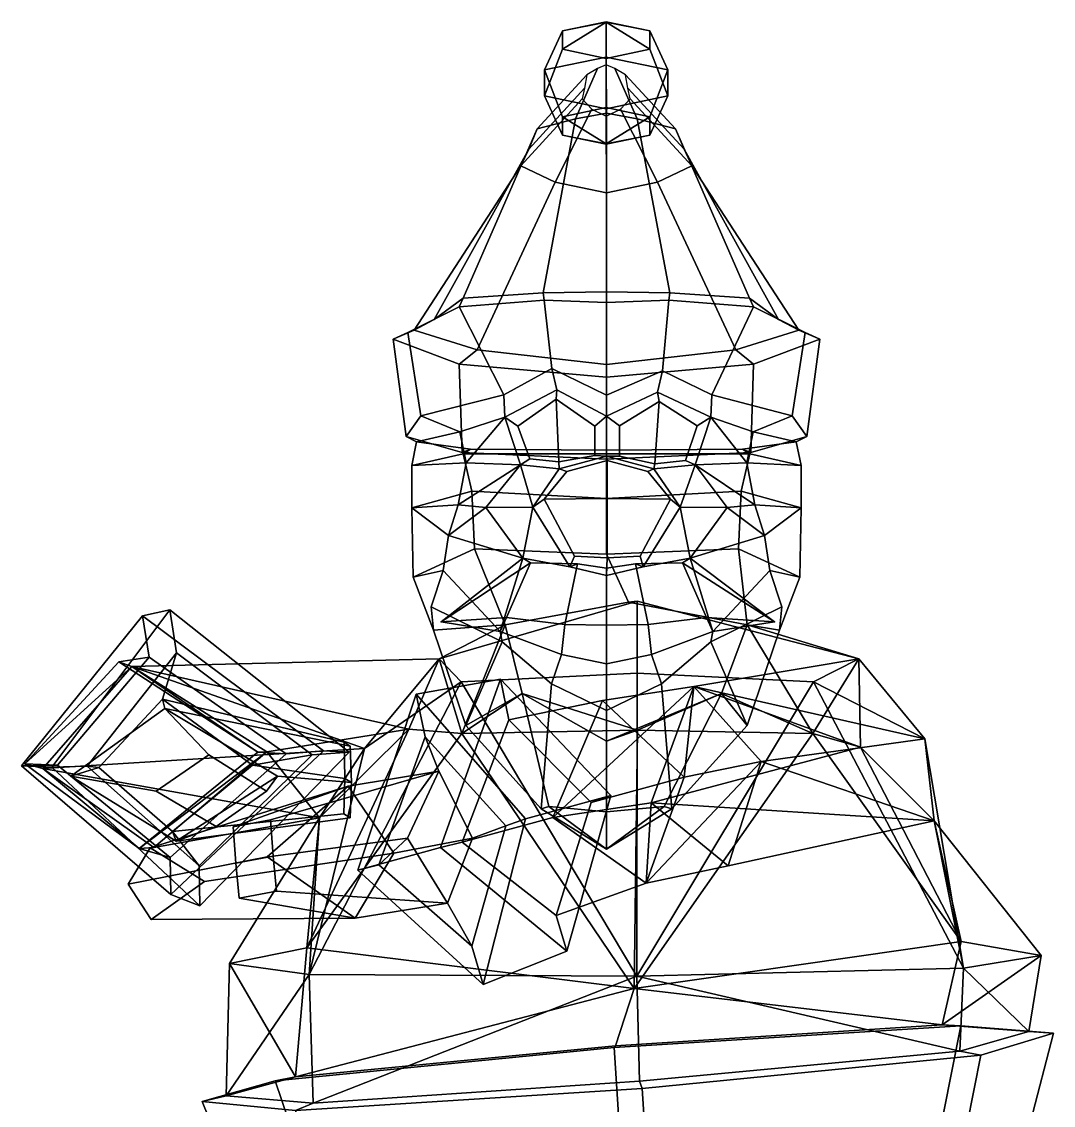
# Model space of a CAD drawing. Extents: x -194 to 128, y -158 to 350.
# Drawn here: x -193.9 to 127.9, y 12.2 to 349.9 of the extents above; entities that cross this region are included whole.
import ezdxf

# ---------------------------------------------------------------- set-up
doc = ezdxf.new("R2010")
doc.units = 0

msp = doc.modelspace()

# ---------------------------------------------------------------- linework, layer by layer
for p in [(-63.071838, 162.887787, 65.036713), (40.934731, 162.887787, 65.036713)]:
    msp.add_point(p)
for points in [[(-25.151005, 347.038269, -41.381477), (-11.542112, 349.895752, -48.277168), (-11.54211, 338.877472, -59.536438), (-30.78801, 334.836426, -49.784527)], [(-11.542119, 338.465973, -20.694561), (-11.542115, 349.725281, -32.188309), (-25.151007, 341.323395, -27.5902)], [(-25.151007, 341.323395, -27.5902), (-11.542115, 349.725281, -32.188309), (-25.151005, 347.038269, -41.381477)], [(-11.542115, 349.725281, -32.188309), (-11.542112, 349.895752, -48.277168), (-25.151005, 347.038269, -41.381477)], [(-11.542119, 338.465973, -20.694561), (2.066806, 341.323395, -27.590197), (-11.542115, 349.725281, -32.188309)], [(-11.542115, 349.725281, -32.188309), (2.066809, 347.038269, -41.381474), (-11.542112, 349.895752, -48.277168)], [(2.066806, 341.323395, -27.590197), (2.066809, 347.038269, -41.381474), (-11.542115, 349.725281, -32.188309)], [(2.066809, 347.038269, -41.381474), (7.703782, 334.836426, -49.784523), (-11.54211, 338.877472, -59.536438), (-11.542112, 349.895752, -48.277168)], [(-30.788015, 326.754333, -30.280642), (-25.151007, 341.323395, -27.5902), (-25.151005, 347.038269, -41.381477), (-30.78801, 334.836426, -49.784527)], [(7.703778, 326.754333, -30.280638), (7.703782, 334.836426, -49.784523), (2.066809, 347.038269, -41.381474), (2.066806, 341.323395, -27.590197)], [(-11.542119, 322.713318, -20.528755), (-11.542119, 338.465973, -20.694561), (-25.151007, 341.323395, -27.5902), (-30.788015, 326.754333, -30.280642)], [(-11.542119, 322.713318, -20.528755), (7.703778, 326.754333, -30.280638), (2.066806, 341.323395, -27.590197), (-11.542119, 338.465973, -20.694561)], [(-25.151003, 320.267365, -52.474911), (-30.78801, 334.836426, -49.784527), (-11.54211, 338.877472, -59.536438), (-11.54211, 323.124817, -59.370605)], [(2.066809, 320.267334, -52.474907), (-11.54211, 323.124817, -59.370605), (-11.54211, 338.877472, -59.536438), (7.703782, 334.836426, -49.784523)], [(-14.247526, 335.310822, -28.215424), (-17.588026, 333.315247, -29.054981), (-33.05714, 316.507904, 23.668709), (-21.12678, 319.612213, 28.795231)], [(-30.788015, 326.754333, -30.280642), (-30.78801, 334.836426, -49.784527), (-25.151003, 320.267365, -52.474911), (-25.151007, 314.55246, -38.683636)], [(-11.552104, 336.475464, -27.725456), (-14.247526, 335.310822, -28.215424), (-21.12678, 319.612213, 28.795231), (-11.500273, 321.423859, 31.787064)], [(-11.552104, 336.475464, -27.725456), (-11.500273, 321.423859, 31.787064), (-1.873766, 319.612213, 28.795233), (-8.856682, 335.310822, -28.215422)], [(-8.856682, 335.310822, -28.215422), (-1.873766, 319.612213, 28.795233), (10.056593, 316.507904, 23.668711), (-5.516181, 333.315247, -29.054979)], [(7.703778, 326.754333, -30.280638), (2.066806, 314.55246, -38.683632), (2.066809, 320.267334, -52.474907), (7.703782, 334.836426, -49.784523)], [(-17.588026, 333.315247, -29.054981), (-18.338043, 329.204987, -30.784168), (-35.735767, 310.114014, 13.10978), (-33.05714, 316.507904, 23.668709)], [(-5.516181, 333.315247, -29.054979), (10.056593, 316.507904, 23.668711), (12.735217, 310.114014, 13.109783), (-4.766167, 329.204987, -30.784166)], [(-18.338043, 329.204987, -30.784168), (-19.024702, 325.889496, -32.179005), (-38.188126, 304.956451, 4.5925), (-35.735767, 310.114014, 13.10978)], [(-4.766167, 329.204987, -30.784166), (12.735217, 310.114014, 13.109783), (15.18758, 304.956451, 4.592503), (-4.079505, 325.889465, -32.179001)], [(-19.024702, 325.889496, -32.179005), (-16.023758, 322.648499, -33.542465), (-27.470463, 299.914795, -3.733334), (-38.188126, 304.956451, 4.5925)], [(-11.542119, 322.713318, -20.528755), (-30.788015, 326.754333, -30.280642), (-25.151007, 314.55246, -38.683636), (-11.542116, 311.695038, -31.787996)], [(-11.542119, 322.713318, -20.528755), (-11.542116, 311.695038, -31.787996), (2.066806, 314.55246, -38.683632), (7.703778, 326.754333, -30.280638)], [(-4.079505, 325.889465, -32.179001), (15.18758, 304.956451, 4.592503), (4.469911, 299.914795, -3.733332), (-7.080453, 322.648499, -33.542465)], [(-11.472276, 265.704681, 74.439255), (-11.500273, 321.423859, 31.787064), (-21.12678, 319.612213, 28.795231), (-31.260538, 265.373444, 67.011574)], [(-16.023758, 322.648499, -33.542465), (-11.552106, 320.465057, -34.461048), (-11.500277, 296.518311, -9.342382), (-27.470463, 299.914795, -3.733334)], [(-11.542122, 311.865448, -47.876804), (-25.151003, 320.267365, -52.474911), (-11.54211, 323.124817, -59.370605)], [(-7.080453, 322.648499, -33.542465), (4.469911, 299.914795, -3.733332), (-11.500277, 296.518311, -9.342382), (-11.552106, 320.465057, -34.461048)], [(-11.542122, 311.865448, -47.876804), (-11.54211, 323.124817, -59.370605), (2.066809, 320.267334, -52.474907)], [(-11.472276, 265.704681, 74.439255), (8.315985, 265.373444, 67.011574), (-1.873766, 319.612213, 28.795233), (-11.500273, 321.423859, 31.787064)], [(-56.120846, 263.730011, 54.146328), (-31.260538, 265.373444, 67.011574), (-21.12678, 319.612213, 28.795231), (-33.05714, 316.507904, 23.668709)], [(-25.151007, 314.55246, -38.683636), (-25.151003, 320.267365, -52.474911), (-11.542122, 311.865448, -47.876804)], [(2.066806, 314.55246, -38.683632), (-11.542122, 311.865448, -47.876804), (2.066809, 320.267334, -52.474907)], [(33.176296, 263.730011, 54.146328), (10.056593, 316.507904, 23.668711), (-1.873766, 319.612213, 28.795233), (8.315985, 265.373444, 67.011574)], [(-65.161377, 257.032501, 26.699141), (-56.120846, 263.730011, 54.146328), (-33.05714, 316.507904, 23.668709), (-35.735767, 310.114014, 13.10978)], [(-11.542116, 311.695038, -31.787996), (-25.151007, 314.55246, -38.683636), (-11.542122, 311.865448, -47.876804)], [(-11.542116, 311.695038, -31.787996), (-11.542122, 311.865448, -47.876804), (2.066806, 314.55246, -38.683632)], [(42.216827, 257.032501, 26.699141), (12.735217, 310.114014, 13.109783), (10.056593, 316.507904, 23.668711), (33.176296, 263.730011, 54.146328)], [(-71.431313, 253.718048, 3.730942), (-65.161377, 257.032501, 26.699141), (-35.735767, 310.114014, 13.10978), (-38.188126, 304.956451, 4.5925)], [(48.486767, 253.718048, 3.730942), (15.18758, 304.956451, 4.592503), (12.735217, 310.114014, 13.109783), (42.216827, 257.032501, 26.699141)], [(-51.843403, 247.638916, -17.008039), (-71.431313, 253.718048, 3.730942), (-38.188126, 304.956451, 4.5925), (-27.470463, 299.914795, -3.733334)], [(28.898848, 247.638916, -17.008039), (4.469911, 299.914795, -3.733332), (15.18758, 304.956451, 4.592503), (48.486767, 253.718048, 3.730942)], [(-11.472276, 243.073608, -35.976456), (-51.843403, 247.638916, -17.008039), (-27.470463, 299.914795, -3.733334), (-11.500277, 296.518311, -9.342382)], [(-11.472276, 243.073608, -35.976456), (-11.500277, 296.518311, -9.342382), (4.469911, 299.914795, -3.733332), (28.898848, 247.638916, -17.008039)], [(-57.363197, 261.050873, 58.757969), (-56.120846, 263.730011, 54.146328), (-65.161377, 257.032501, 26.699141), (-73.460052, 252.976196, 28.109089)], [(-30.871874, 263.115967, 71.916901), (-31.260538, 265.373444, 67.011574), (-56.120846, 263.730011, 54.146328), (-57.363197, 261.050873, 58.757969)], [(-11.472276, 262.367798, 78.03241), (-11.472276, 265.704681, 74.439255), (-31.260538, 265.373444, 67.011574), (-30.871874, 263.115967, 71.916901)], [(-11.472276, 262.367798, 78.03241), (7.92732, 263.115967, 71.916901), (8.315985, 265.373444, 67.011574), (-11.472276, 265.704681, 74.439255)], [(7.92732, 263.115967, 71.916901), (34.418648, 261.050842, 58.757969), (33.176296, 263.730011, 54.146328), (8.315985, 265.373444, 67.011574)], [(34.418648, 261.050842, 58.757969), (50.515503, 252.976196, 28.109089), (42.216827, 257.032501, 26.699141), (33.176296, 263.730011, 54.146328)], [(-43.455784, 233.593262, 65.010483), (-57.363197, 261.050873, 58.757969), (-73.460052, 252.976196, 28.109089), (-69.412987, 227.021301, 46.450432)], [(-28.515047, 241.83902, 76.124924), (-30.871874, 263.115967, 71.916901), (-57.363197, 261.050873, 58.757969), (-43.455784, 233.593262, 65.010483)], [(-11.472276, 233.510071, 80.348938), (-11.472276, 262.367798, 78.03241), (-30.871874, 263.115967, 71.916901), (-28.515047, 241.83902, 76.124924)], [(-11.472276, 233.510071, 80.348938), (5.97422, 241.034637, 76.195297), (7.92732, 263.115967, 71.916901), (-11.472276, 262.367798, 78.03241)], [(5.97422, 241.034637, 76.195297), (21.383272, 233.593262, 65.01049), (34.418648, 261.050842, 58.757969), (7.92732, 263.115967, 71.916901)], [(21.383272, 233.593262, 65.01049), (46.468445, 227.021301, 46.450432), (50.515503, 252.976196, 28.109089), (34.418648, 261.050842, 58.757969)], [(-73.460052, 252.976196, 28.109089), (-65.161377, 257.032501, 26.699141), (-71.431313, 253.718048, 3.730942), (-77.985741, 250.965179, 2.307342)], [(50.515503, 252.976196, 28.109089), (55.041195, 250.965179, 2.307342), (48.486767, 253.718048, 3.730942), (42.216827, 257.032501, 26.699141)], [(-77.985741, 250.965179, 2.307342), (-71.431313, 253.718048, 3.730942), (-51.843403, 247.638916, -17.008039), (-57.37212, 243.187805, -20.441864)], [(55.041195, 250.965179, 2.307342), (34.427567, 243.187805, -20.441864), (28.898848, 247.638916, -17.008039), (48.486767, 253.718048, 3.730942)], [(-69.412987, 227.021301, 46.450432), (-73.460052, 252.976196, 28.109089), (-77.985741, 250.965179, 2.307342), (-73.986404, 220.58197, 9.148628)], [(-73.986404, 220.58197, 9.148628), (-77.985741, 250.965179, 2.307342), (-57.37212, 243.187805, -20.441864), (-56.476791, 215.574738, -16.665234)], [(51.041859, 220.58197, 9.148628), (33.532242, 215.574738, -16.665234), (34.427567, 243.187805, -20.441864), (55.041195, 250.965179, 2.307342)], [(46.468445, 227.021301, 46.450432), (51.041859, 220.58197, 9.148628), (55.041195, 250.965179, 2.307342), (50.515503, 252.976196, 28.109089)], [(-57.37212, 243.187805, -20.441864), (-51.843403, 247.638916, -17.008039), (-11.472276, 243.073608, -35.976456), (-11.472276, 239.074951, -40.195984)], [(34.427567, 243.187805, -20.441864), (-11.472276, 239.074951, -40.195984), (-11.472276, 243.073608, -35.976456), (28.898848, 247.638916, -17.008039)], [(-56.476791, 215.574738, -16.665234), (-57.37212, 243.187805, -20.441864), (-11.472276, 239.074951, -40.195984), (-11.472276, 213.566711, -36.333172)], [(33.532242, 215.574738, -16.665234), (-11.472276, 213.566711, -36.333172), (-11.472276, 239.074951, -40.195984), (34.427567, 243.187805, -20.441864)], [(-28.515047, 241.83902, 76.124924), (-43.455784, 233.593262, 65.010483), (-43.163074, 226.659912, 63.510487), (-26.946356, 235.192871, 75.474083)], [(-11.472276, 233.510071, 80.348938), (-28.515047, 241.83902, 76.124924), (-26.946356, 235.192871, 75.474083), (-11.472276, 226.901733, 77.625229)], [(-11.472276, 233.510071, 80.348938), (-11.472276, 226.901733, 77.625229), (4.405525, 234.386047, 75.488159), (5.97422, 241.034637, 76.195297)], [(5.97422, 241.034637, 76.195297), (4.405525, 234.386047, 75.488159), (21.090559, 226.659912, 63.510487), (21.383272, 233.593262, 65.01049)], [(-57.247452, 222.083313, 46.870922), (-43.163074, 226.659912, 63.510487), (-43.455784, 233.593262, 65.010483), (-69.412987, 227.021301, 46.450432)], [(-27.205204, 232.220337, 73.011276), (-26.946356, 235.192871, 75.474083), (-43.163074, 226.659912, 63.510487), (-39.142338, 223.851624, 63.195702)], [(-27.205204, 232.220337, 73.011276), (-15.057331, 223.848419, 74.637306), (-11.472276, 226.901733, 77.625229), (-26.946356, 235.192871, 75.474083)], [(4.912397, 231.525146, 72.810226), (4.405525, 234.386047, 75.488159), (-11.472276, 226.901733, 77.625229), (-7.434083, 223.967682, 74.817619)], [(4.912397, 231.525146, 72.810226), (16.831743, 223.971069, 60.692207), (21.090559, 226.659912, 63.510487), (4.405525, 234.386047, 75.488159)], [(34.302898, 222.083313, 46.870922), (46.468445, 227.021301, 46.450432), (21.383272, 233.593262, 65.01049), (21.090559, 226.659912, 63.510487)], [(-26.305847, 212.727203, 71.181747), (-27.205204, 232.220337, 73.011276), (-39.142338, 223.851624, 63.195702), (-35.395336, 213.661743, 66.089523)], [(-15.057331, 223.848419, 74.637306), (-27.205204, 232.220337, 73.011276), (-26.305847, 212.727203, 71.181747), (-15.057331, 214.73114, 75.481506)], [(-7.434083, 223.967682, 74.817619), (-7.434083, 214.463074, 75.859863), (3.595384, 212.114807, 70.551537), (4.912397, 231.525146, 72.810226)], [(3.595384, 212.114807, 70.551537), (13.157708, 213.11084, 64.264816), (16.831743, 223.971069, 60.692207), (4.912397, 231.525146, 72.810226)], [(-69.412987, 227.021301, 46.450432), (-73.986404, 220.58197, 9.148628), (-70.680862, 218.918823, 9.954666), (-57.247452, 222.083313, 46.870922)], [(-55.2747, 212.381653, 47.197578), (-43.163074, 226.659912, 63.510487), (-57.247452, 222.083313, 46.870922)], [(-38.232807, 211.821045, 67.090866), (-43.163074, 226.659912, 63.510487), (-55.2747, 212.381653, 47.197578)], [(-35.395336, 213.661743, 66.089523), (-39.142338, 223.851624, 63.195702), (-43.163074, 226.659912, 63.510487), (-38.232807, 211.821045, 67.090866)], [(-15.057331, 214.73114, 75.481506), (-11.472276, 214.483734, 78.685905), (-11.472276, 226.901733, 77.625229), (-15.057331, 223.848419, 74.637306)], [(-7.434083, 214.463074, 75.859863), (-7.434083, 223.967682, 74.817619), (-11.472276, 226.901733, 77.625229), (-11.472276, 214.483734, 78.685905)], [(13.157708, 213.11084, 64.264816), (16.160294, 211.821045, 67.090866), (21.090559, 226.659912, 63.510487), (16.831743, 223.971069, 60.692207)], [(16.160294, 211.821045, 67.090866), (32.330143, 212.381653, 47.197578), (21.090559, 226.659912, 63.510487)], [(32.330143, 212.381653, 47.197578), (34.302898, 222.083313, 46.870922), (21.090559, 226.659912, 63.510487)], [(46.468445, 227.021301, 46.450432), (34.302898, 222.083313, 46.870922), (47.73632, 218.918823, 9.954666), (51.041859, 220.58197, 9.148628)], [(-73.986404, 220.58197, 9.148628), (-56.476791, 215.574738, -16.665234), (-53.890663, 216.623596, -16.358343), (-70.680862, 218.918823, 9.954666)], [(-57.247452, 222.083313, 46.870922), (-70.680862, 218.918823, 9.954666), (-72.185272, 211.565552, 11.003737), (-55.2747, 212.381653, 47.197578)], [(51.041859, 220.58197, 9.148628), (47.73632, 218.918823, 9.954666), (30.946115, 216.623596, -16.358343), (33.532242, 215.574738, -16.665234)], [(34.302898, 222.083313, 46.870922), (32.330143, 212.381653, 47.197578), (49.240723, 211.565552, 11.003737), (47.73632, 218.918823, 9.954666)], [(-72.185272, 211.565552, 11.003737), (-70.680862, 218.918823, 9.954666), (-53.890663, 216.623596, -16.358343), (-56.203026, 215.244934, -18.785904)], [(-56.476791, 215.574738, -16.665234), (-11.472276, 213.566711, -36.333172), (-11.472275, 216.397034, -33.517746), (-53.890663, 216.623596, -16.358343)], [(-56.203026, 215.244934, -18.785904), (-53.890663, 216.623596, -16.358343), (-11.472275, 216.397034, -33.517746), (-11.472275, 215.170715, -33.863541)], [(33.532242, 215.574738, -16.665234), (30.946115, 216.623596, -16.358343), (-11.472275, 216.397034, -33.517746), (-11.472276, 213.566711, -36.333172)], [(33.258469, 215.244934, -18.785904), (-11.472275, 215.170715, -33.863541), (-11.472275, 216.397034, -33.517746), (30.946115, 216.623596, -16.358343)], [(49.240723, 211.565552, 11.003737), (33.258469, 215.244934, -18.785904), (30.946115, 216.623596, -16.358343), (47.73632, 218.918823, 9.954666)], [(-72.207054, 198.371582, 13.18267), (-72.185272, 211.565552, 11.003737), (-56.203026, 215.244934, -18.785904), (-53.458248, 203.547852, -20.269632)], [(-53.458248, 203.547852, -20.269632), (-56.203026, 215.244934, -18.785904), (-11.472275, 215.170715, -33.863541), (-11.47227, 201.294556, -32.404221)], [(-26.305847, 212.727203, 71.181747), (-35.395336, 213.661743, 66.089523), (-38.232807, 211.821045, 67.090866), (-26.272955, 210.540161, 73.377579)], [(-11.213894, 201.280457, 97.207756), (-11.213894, 213.097382, 93.077728), (-23.836767, 209.663147, 89.561211), (-30.913095, 201.098785, 90.758545)], [(-26.305847, 212.727203, 71.181747), (-26.272955, 210.540161, 73.377579), (-11.472276, 214.483734, 78.685905), (-15.057331, 214.73114, 75.481506)], [(-11.213894, 213.097382, 93.077728), (-11.472276, 214.483734, 78.685905), (-26.272955, 210.540161, 73.377579), (-23.836767, 209.663147, 89.561211)], [(-11.213894, 213.097382, 93.077728), (1.408978, 209.663147, 89.561211), (3.328403, 210.540161, 73.377579), (-11.472276, 214.483734, 78.685905)], [(3.595384, 212.114807, 70.551537), (-7.434083, 214.463074, 75.859863), (-11.472276, 214.483734, 78.685905), (3.328403, 210.540161, 73.377579)], [(30.513697, 203.547852, -20.269632), (-11.47227, 201.294556, -32.404221), (-11.472275, 215.170715, -33.863541), (33.258469, 215.244934, -18.785904)], [(-11.213894, 201.280457, 97.207756), (8.485307, 201.098785, 90.758545), (1.408978, 209.663147, 89.561211), (-11.213894, 213.097382, 93.077728)], [(3.595384, 212.114807, 70.551537), (3.328403, 210.540161, 73.377579), (16.160294, 211.821045, 67.090866), (13.157708, 213.11084, 64.264816)], [(49.262508, 198.371582, 13.18267), (30.513697, 203.547852, -20.269632), (33.258469, 215.244934, -18.785904), (49.240723, 211.565552, 11.003737)], [(-55.2747, 212.381653, 47.197578), (-72.185272, 211.565552, 11.003737), (-72.207054, 198.371582, 13.18267), (-57.716469, 199.282532, 47.046402)], [(-57.716469, 199.282532, 47.046402), (-38.232807, 211.821045, 67.090866), (-55.2747, 212.381653, 47.197578)], [(-49.062492, 198.465759, 70.267418), (-38.232807, 211.821045, 67.090866), (-57.716469, 199.282532, 47.046402)], [(-49.062492, 198.465759, 70.267418), (-34.430733, 198.619141, 73.301849), (-38.232807, 211.821045, 67.090866)], [(-34.430733, 198.619141, 73.301849), (-26.272955, 210.540161, 73.377579), (-38.232807, 211.821045, 67.090866)], [(-30.913095, 201.098785, 90.758545), (-23.836767, 209.663147, 89.561211), (-26.272955, 210.540161, 73.377579), (-34.430733, 198.619141, 73.301849)], [(8.485307, 201.098785, 90.758545), (11.48618, 198.619141, 73.301849), (3.328403, 210.540161, 73.377579), (1.408978, 209.663147, 89.561211)], [(11.48618, 198.619141, 73.301849), (16.160294, 211.821045, 67.090866), (3.328403, 210.540161, 73.377579)], [(26.117941, 198.465759, 70.267418), (16.160294, 211.821045, 67.090866), (11.48618, 198.619141, 73.301849)], [(34.771919, 199.282532, 47.046402), (32.330143, 212.381653, 47.197578), (16.160294, 211.821045, 67.090866)], [(26.117941, 198.465759, 70.267418), (34.771919, 199.282532, 47.046402), (16.160294, 211.821045, 67.090866)], [(32.330143, 212.381653, 47.197578), (34.771919, 199.282532, 47.046402), (49.262508, 198.371582, 13.18267), (49.240723, 211.565552, 11.003737)], [(-71.770699, 176.817322, 14.545357), (-72.207054, 198.371582, 13.18267), (-53.458248, 203.547852, -20.269632), (-52.665531, 185.560181, -17.358786)], [(-52.665531, 185.560181, -17.358786), (-53.458248, 203.547852, -20.269632), (-11.47227, 201.294556, -32.404221), (-11.47227, 183.934479, -27.973061)], [(29.72098, 185.560181, -17.358788), (-11.47227, 183.934479, -27.973061), (-11.47227, 201.294556, -32.404221), (30.513697, 203.547852, -20.269632)], [(48.826157, 176.817322, 14.545356), (29.72098, 185.560181, -17.358788), (30.513697, 203.547852, -20.269632), (49.262508, 198.371582, 13.18267)], [(-57.716469, 199.282532, 47.046402), (-72.207054, 198.371582, 13.18267), (-60.782543, 189.759155, 46.489624)], [(-60.782543, 189.759155, 46.489624), (-49.062492, 198.465759, 70.267418), (-57.716469, 199.282532, 47.046402)], [(-21.488768, 183.3508, 85.922852), (-30.913095, 201.098785, 90.758545), (-34.430733, 198.619141, 73.301849), (-22.938736, 180.032043, 73.053123)], [(-11.213894, 182.829346, 91.152878), (-11.213894, 201.280457, 97.207756), (-30.913095, 201.098785, 90.758545), (-21.488768, 183.3508, 85.922852)], [(-11.213894, 182.829346, 91.152878), (-0.939019, 183.3508, 85.922852), (8.485307, 201.098785, 90.758545), (-11.213894, 201.280457, 97.207756)], [(-0.939019, 183.3508, 85.922852), (-0.005815, 180.032043, 73.053123), (11.48618, 198.619141, 73.301849), (8.485307, 201.098785, 90.758545)], [(37.837994, 189.759155, 46.489624), (34.771919, 199.282532, 47.046402), (26.117941, 198.465759, 70.267418)], [(34.771919, 199.282532, 47.046402), (37.837994, 189.759155, 46.489624), (49.262508, 198.371582, 13.18267)], [(-62.388287, 178.829224, 46.668327), (-60.782543, 189.759155, 46.489624), (-72.207054, 198.371582, 13.18267), (-71.770699, 176.817322, 14.545357)], [(-37.565872, 182.652435, 67.149986), (-49.062492, 198.465759, 70.267418), (-60.782543, 189.759155, 46.489624)], [(-37.565872, 182.652435, 67.149986), (-34.430733, 198.619141, 73.301849), (-49.062492, 198.465759, 70.267418)], [(-22.938736, 180.032043, 73.053123), (-34.430733, 198.619141, 73.301849), (-37.565872, 182.652435, 67.149986)], [(-0.005815, 180.032043, 73.053123), (14.62132, 182.652435, 67.149986), (11.48618, 198.619141, 73.301849)], [(14.62132, 182.652435, 67.149986), (26.117941, 198.465759, 70.267418), (11.48618, 198.619141, 73.301849)], [(14.62132, 182.652435, 67.149986), (37.837994, 189.759155, 46.489624), (26.117941, 198.465759, 70.267418)], [(39.443737, 178.829224, 46.668327), (48.826157, 176.817322, 14.545356), (49.262508, 198.371582, 13.18267), (37.837994, 189.759155, 46.489624)], [(-62.388287, 178.829224, 46.668327), (-44.673882, 159.826477, 73.459335), (-37.565872, 182.652435, 67.149986), (-60.782543, 189.759155, 46.489624)], [(39.443737, 178.829224, 46.668327), (37.837994, 189.759155, 46.489624), (14.62132, 182.652435, 67.149986), (21.729328, 159.826477, 73.459335)], [(-65.442162, 160.205688, 18.654469), (-71.770699, 176.817322, 14.545357), (-52.665531, 185.560181, -17.358786), (-43.09494, 161.868683, 20.072577)], [(-35.19968, 181.231812, 81.150208), (-37.565872, 182.652435, 67.149986), (-63.071838, 162.887787, 65.036713)], [(-63.071838, 162.887787, 65.036713), (-37.565872, 182.652435, 67.149986), (-44.673882, 159.826477, 73.459335)], [(-43.09494, 161.868683, 20.072577), (-52.665531, 185.560181, -17.358786), (-11.47227, 183.934479, -27.973061), (-4.612999, 168.983978, -0.37112)], [(-35.19968, 181.231812, 81.150208), (-20.50231, 180.969543, 81.267319), (-22.938736, 180.032043, 73.053123), (-37.565872, 182.652435, 67.149986)], [(-11.213894, 182.829346, 91.152878), (-21.488768, 183.3508, 85.922852), (-22.938736, 180.032043, 73.053123), (-11.472276, 177.24469, 78.97261)], [(-11.213894, 182.829346, 91.152878), (-11.472276, 177.24469, 78.97261), (-0.005815, 180.032043, 73.053123), (-0.939019, 183.3508, 85.922852)], [(32.389122, 161.868683, 20.072575), (-4.612999, 168.983978, -0.37112), (-11.47227, 183.934479, -27.973061), (29.72098, 185.560181, -17.358788)], [(12.25513, 181.231812, 81.150208), (14.62132, 182.652435, 67.149986), (-0.005815, 180.032043, 73.053123), (-2.442241, 180.969543, 81.267319)], [(12.25513, 181.231812, 81.150208), (40.934731, 162.887787, 65.036713), (14.62132, 182.652435, 67.149986)], [(40.934731, 162.887787, 65.036713), (21.729328, 159.826477, 73.459335), (14.62132, 182.652435, 67.149986)], [(42.497608, 160.205688, 18.654469), (32.389122, 161.868683, 20.072575), (29.72098, 185.560181, -17.358788), (48.826157, 176.817322, 14.545356)], [(-42.676884, 164.183075, 83.54422), (-35.19968, 181.231812, 81.150208), (-63.071838, 162.887787, 65.036713)], [(-20.50231, 180.969543, 81.267319), (-35.19968, 181.231812, 81.150208), (-42.676884, 164.183075, 83.54422), (-24.463263, 161.99176, 92.211784)], [(-24.463263, 161.99176, 92.211784), (-11.472276, 161.788269, 92.895493), (-11.472276, 179.555481, 84.015884), (-20.50231, 180.969543, 81.267319)], [(-11.472276, 179.555481, 84.015884), (-11.472276, 177.24469, 78.97261), (-22.938736, 180.032043, 73.053123), (-20.50231, 180.969543, 81.267319)], [(1.51871, 161.99176, 92.211784), (-2.442241, 180.969543, 81.267319), (-11.472276, 179.555481, 84.015884), (-11.472276, 161.788269, 92.895493)], [(-11.472276, 179.555481, 84.015884), (-2.442241, 180.969543, 81.267319), (-0.005815, 180.032043, 73.053123), (-11.472276, 177.24469, 78.97261)], [(-2.442241, 180.969543, 81.267319), (1.51871, 161.99176, 92.211784), (19.732332, 164.183075, 83.54422), (12.25513, 181.231812, 81.150208)], [(19.732332, 164.183075, 83.54422), (40.934731, 162.887787, 65.036713), (12.25513, 181.231812, 81.150208)], [(-65.442162, 160.205688, 18.654469), (-66.111511, 167.571167, 49.838608), (-62.388287, 178.829224, 46.668327), (-71.770699, 176.817322, 14.545357)], [(-62.388287, 178.829224, 46.668327), (-66.111511, 167.571167, 49.838608), (-43.990711, 156.604736, 64.448151), (-44.673882, 159.826477, 73.459335)], [(39.443737, 178.829224, 46.668327), (21.729328, 159.826477, 73.459335), (21.046158, 156.604736, 64.448151), (43.166965, 167.571167, 49.838608)], [(42.497608, 160.205688, 18.654469), (48.826157, 176.817322, 14.545356), (39.443737, 178.829224, 46.668327), (43.166965, 167.571167, 49.838608)], [(-1.853932, 169.309814, 4.510626), (-1.857344, 146.893188, -46.620544), (-56.752666, 144.187622, -37.181576), (-63.605938, 151.365845, -0.304544)], [(-1.853932, 169.309814, 4.510626), (-63.605938, 151.365845, -0.304544), (-43.09494, 161.868683, 20.072577), (-4.612999, 168.983978, -0.37112)], [(-4.612999, 168.983978, -0.37112), (32.389122, 161.868683, 20.072575), (67.246735, 151.344727, -3.296432), (-1.853932, 169.309814, 4.510626)], [(-1.853932, 169.309814, 4.510626), (67.246735, 151.344727, -3.296432), (53.064346, 144.187622, -37.181576), (-1.857344, 146.893188, -46.620544)], [(-184.408066, 117.593506, 187.76326), (-147.684875, 166.640015, 177.265594), (-156.177246, 164.699158, 146.0634), (-193.857712, 117.980194, 156.021027)], [(-184.408066, 117.593506, 187.76326), (-173.425491, 117.848541, 184.752167), (-145.576111, 153.209778, 176.577698), (-147.684875, 166.640015, 177.265594)], [(-99.671181, 122.678314, 130.218231), (-156.177246, 164.699158, 146.0634), (-147.684875, 166.640015, 177.265594), (-91.735657, 122.216125, 162.375259)], [(-91.735657, 122.216125, 162.375259), (-147.684875, 166.640015, 177.265594), (-145.576111, 153.209778, 176.577698), (-103.219131, 121.350494, 165.518829)], [(-43.990711, 156.604736, 64.448151), (-66.111511, 167.571167, 49.838608), (-65.442162, 160.205688, 18.654469), (-55.364094, 130.558228, 34.648895)], [(21.046158, 156.604736, 64.448151), (32.41954, 130.558228, 34.648895), (42.497608, 160.205688, 18.654469), (43.166965, 167.571167, 49.838608)], [(-193.857712, 117.980194, 156.021027), (-156.177246, 164.699158, 146.0634), (-154.086472, 151.884644, 145.385452), (-182.707916, 118.198395, 152.96376)], [(-99.671181, 122.678314, 130.218231), (-111.354492, 121.757568, 133.416183), (-154.086472, 151.884644, 145.385452), (-156.177246, 164.699158, 146.0634)], [(-44.673882, 159.826477, 73.459335), (-42.676884, 164.183075, 83.54422), (-63.071838, 162.887787, 65.036713)], [(-24.463263, 161.99176, 92.211784), (-42.676884, 164.183075, 83.54422), (-44.673882, 159.826477, 73.459335), (-25.46489, 152.692719, 82.30616)], [(1.51871, 161.99176, 92.211784), (2.520337, 152.692719, 82.30616), (21.729328, 159.826477, 73.459335), (19.732332, 164.183075, 83.54422)], [(21.729328, 159.826477, 73.459335), (40.934731, 162.887787, 65.036713), (19.732332, 164.183075, 83.54422)], [(-55.364094, 130.558228, 34.648895), (-65.442162, 160.205688, 18.654469), (-43.09494, 161.868683, 20.072577), (-37.741478, 140.495239, 43.830761)], [(-63.605938, 151.365845, -0.304544), (-56.614574, 128.080322, 58.548016), (-43.09494, 161.868683, 20.072577)], [(-56.614574, 128.080322, 58.548016), (-37.741478, 140.495239, 43.830761), (-43.09494, 161.868683, 20.072577)], [(-28.647184, 143.541199, 84.354012), (-25.46489, 152.692719, 82.30616), (-44.673882, 159.826477, 73.459335), (-43.990711, 156.604736, 64.448151)], [(-11.472276, 161.788269, 92.895493), (-24.463263, 161.99176, 92.211784), (-25.46489, 152.692719, 82.30616), (-11.472276, 149.725922, 87.777527)], [(-11.472276, 161.788269, 92.895493), (-11.472276, 149.725922, 87.777527), (2.520337, 152.692719, 82.30616), (1.51871, 161.99176, 92.211784)], [(5.70263, 143.541199, 84.354012), (21.046158, 156.604736, 64.448151), (21.729328, 159.826477, 73.459335), (2.520337, 152.692719, 82.30616)], [(32.41954, 130.558228, 34.648895), (24.44598, 140.495239, 43.830761), (32.389122, 161.868683, 20.072575), (42.497608, 160.205688, 18.654469)], [(52.935226, 128.080322, 58.548016), (32.389122, 161.868683, 20.072575), (24.44598, 140.495239, 43.830761)], [(67.246735, 151.344727, -3.296432), (32.389122, 161.868683, 20.072575), (52.935226, 128.080322, 58.548016)], [(-31.83231, 104.556702, 66.40081), (-28.647184, 143.541199, 84.354012), (-43.990711, 156.604736, 64.448151), (-55.364094, 130.558228, 34.648895)], [(8.887757, 104.556702, 66.40081), (32.41954, 130.558228, 34.648895), (21.046158, 156.604736, 64.448151), (5.70263, 143.541199, 84.354012)], [(-169.761917, 117.419556, 175.163574), (-149.925232, 138.776154, 171.602142), (-145.576111, 153.209778, 176.577698), (-173.425491, 117.848541, 184.752167)], [(-121.909882, 118.20166, 165.913544), (-103.219131, 121.350494, 165.518829), (-145.576111, 153.209778, 176.577698), (-149.925232, 138.776154, 171.602142)], [(-11.472276, 135.19574, 90.720222), (-11.472276, 149.725922, 87.777527), (-25.46489, 152.692719, 82.30616), (-28.647184, 143.541199, 84.354012)], [(-11.472276, 135.19574, 90.720222), (5.70263, 143.541199, 84.354012), (2.520337, 152.692719, 82.30616), (-11.472276, 149.725922, 87.777527)], [(-182.707916, 118.198395, 152.96376), (-154.086472, 151.884644, 145.385452), (-163.595276, 150.403992, 110.533813), (-192.831177, 118.579895, 118.295853)], [(-192.831177, 118.579895, 118.295853), (-163.595276, 150.403992, 110.533813), (-159.463745, 148.960358, 57.940636)], [(-192.831177, 118.579895, 118.295853), (-159.463745, 148.960358, 57.940636), (-187.210236, 117.136261, 47.628784)], [(-86.934349, 123.352631, -29.54357), (-187.210236, 117.136261, 47.628784), (-159.463745, 148.960358, 57.940636)], [(-163.595276, 150.403992, 110.533813), (-154.086472, 151.884644, 145.385452), (-111.354492, 121.757568, 133.416183), (-120.226776, 122.201477, 98.405563)], [(-120.226776, 122.201477, 98.405563), (-159.463745, 148.960358, 57.940636), (-163.595276, 150.403992, 110.533813)], [(-73.119522, 129.352631, 45.330811), (-63.605938, 151.365845, -0.304544), (-159.463745, 148.960358, 57.940636)], [(-86.934349, 123.352631, -29.54357), (-159.463745, 148.960358, 57.940636), (-63.605938, 151.365845, -0.304544)], [(-73.119522, 129.352631, 45.330811), (-159.463745, 148.960358, 57.940636), (-117.383583, 122.379761, 75.495018)], [(-120.226776, 122.201477, 98.405563), (-117.383583, 122.379761, 75.495018), (-159.463745, 148.960358, 57.940636)], [(-86.934349, 123.352631, -29.54357), (-63.605938, 151.365845, -0.304544), (-56.752666, 144.187622, -37.181576)], [(-73.119522, 129.352631, 45.330811), (-56.614574, 128.080322, 58.548016), (-63.605938, 151.365845, -0.304544)], [(67.757904, 123.826019, 22.683479), (15.812127, 142.737854, 68.93808), (67.246735, 151.344727, -3.296432)], [(87.798042, 126.43103, -16.491697), (67.246735, 151.344727, -3.296432), (15.812127, 142.737854, 68.93808)], [(67.757904, 123.826019, 22.683479), (67.246735, 151.344727, -3.296432), (52.935226, 128.080322, 58.548016)], [(87.798042, 126.43103, -16.491697), (53.064346, 144.187622, -37.181576), (67.246735, 151.344727, -3.296432)], [(-2.009783, 52.388489, -102.564369), (-56.752666, 144.187622, -37.181576), (-1.857344, 146.893188, -46.620544)], [(-2.009783, 52.388489, -102.564369), (-1.857344, 146.893188, -46.620544), (53.064346, 144.187622, -37.181576)], [(-104.178467, 52.886948, -68.759773), (-56.752666, 144.187622, -37.181576), (-2.009783, 52.388489, -102.564369)], [(-104.178467, 52.886948, -68.759773), (-86.934349, 123.352631, -29.54357), (-56.752666, 144.187622, -37.181576)], [(-63.195923, 92.485046, 89.735664), (-89.014519, 85.424957, 109.250191), (-70.851089, 140.255127, 153.851303), (-44.536289, 145.02832, 135.56987)], [(-36.768967, 101.428162, 188.423325), (-10.09676, 108.749695, 170.202377), (-44.536289, 145.02832, 135.56987), (-70.851089, 140.255127, 153.851303)], [(-63.195923, 92.485046, 89.735664), (-44.536289, 145.02832, 135.56987), (-41.912907, 132.34024, 134.486877), (-56.509808, 94.180099, 99.735512)], [(-10.09676, 108.749695, 170.202377), (-16.283171, 106.501831, 160.695129), (-41.912907, 132.34024, 134.486877), (-44.536289, 145.02832, 135.56987)], [(-11.472276, 92.039536, 69.642746), (-11.472276, 135.19574, 90.720222), (-28.647184, 143.541199, 84.354012), (-31.83231, 104.556702, 66.40081)], [(-28.215126, 101.8703, 78.642181), (15.812127, 142.737854, 68.93808), (2.470695, 106.473541, 40.840027)], [(-28.215126, 101.8703, 78.642181), (-12.702311, 138.33429, 114.04039), (15.812127, 142.737854, 68.93808)], [(12.716769, 114.408051, 140.670547), (15.812127, 142.737854, 68.93808), (-12.702311, 138.33429, 114.04039)], [(-11.472276, 92.039536, 69.642746), (8.887757, 104.556702, 66.40081), (5.70263, 143.541199, 84.354012), (-11.472276, 135.19574, 90.720222)], [(99.856354, 54.929459, -67.68618), (-2.009783, 52.388489, -102.564369), (53.064346, 144.187622, -37.181576)], [(67.757904, 123.826019, 22.683479), (2.470695, 106.473541, 40.840027), (15.812127, 142.737854, 68.93808)], [(12.716769, 114.408051, 140.670547), (36.814747, 119.275391, 93.693756), (15.812127, 142.737854, 68.93808)], [(87.798042, 126.43103, -16.491697), (15.812127, 142.737854, 68.93808), (36.814747, 119.275391, 93.693756)], [(99.856354, 54.929459, -67.68618), (53.064346, 144.187622, -37.181576), (87.798042, 126.43103, -16.491697)], [(-178.53598, 114.774933, 211.572205), (-149.180038, 135.813141, 207.688019), (-149.925232, 138.776154, 171.602142), (-169.761917, 117.419556, 175.163574)], [(-93.082108, 114.03064, 200.622101), (-121.909882, 118.20166, 165.913544), (-149.925232, 138.776154, 171.602142), (-93.321327, 125.389496, 200.925964)], [(-91.39917, 124.142365, 213.662231), (-93.321327, 125.389496, 200.925964), (-149.925232, 138.776154, 171.602142), (-149.180038, 135.813141, 207.688019)], [(-89.014519, 85.424957, 109.250191), (-82.454346, 87.128601, 119.076843), (-68.056381, 126.975525, 152.78653), (-70.851089, 140.255127, 153.851303)], [(-36.768967, 101.428162, 188.423325), (-70.851089, 140.255127, 153.851303), (-68.056381, 126.975525, 152.78653), (-42.874382, 99.252228, 179.056488)], [(-1.823221, 129.086365, 66.2341), (-37.741478, 140.495239, 43.830761), (-56.614574, 128.080322, 58.548016)], [(-31.83231, 104.556702, 66.40081), (-55.364094, 130.558228, 34.648895), (-37.741478, 140.495239, 43.830761), (-29.413364, 105.248962, 50.494125)], [(-29.413364, 105.248962, 50.494125), (-37.741478, 140.495239, 43.830761), (-11.472276, 125.65152, 24.550976), (-11.472276, 103.614838, 46.198051)], [(-11.472276, 125.65152, 24.550976), (-37.741478, 140.495239, 43.830761), (-1.823221, 129.086365, 66.2341)], [(6.468812, 105.248962, 50.494125), (-11.472276, 103.614838, 46.198051), (-11.472276, 125.65152, 24.550976), (24.44598, 140.495239, 43.830761)], [(-11.472276, 125.65152, 24.550976), (-1.823221, 129.086365, 66.2341), (24.44598, 140.495239, 43.830761)], [(-1.823221, 129.086365, 66.2341), (52.935226, 128.080322, 58.548016), (24.44598, 140.495239, 43.830761)], [(8.887757, 104.556702, 66.40081), (6.468812, 105.248962, 50.494125), (24.44598, 140.495239, 43.830761), (32.41954, 130.558228, 34.648895)], [(-151.945679, 110.059875, 265.18457), (-135.48819, 121.447449, 273.846527), (-149.180038, 135.813141, 207.688019), (-178.53598, 114.774933, 211.572205)], [(-117.45607, 110.059875, 271.115784), (-114.109528, 114.774933, 216.640671), (-149.180038, 135.813141, 207.688019), (-135.48819, 121.447449, 273.846527)], [(-91.034187, 112.781738, 213.357742), (-91.39917, 124.142365, 213.662231), (-149.180038, 135.813141, 207.688019), (-114.109528, 114.774933, 216.640671)], [(-12.702311, 138.33429, 114.04039), (-28.215126, 101.8703, 78.642181), (-56.509808, 94.180099, 99.735512), (-41.912907, 132.34024, 134.486877)], [(-16.283171, 106.501831, 160.695129), (12.716769, 114.408051, 140.670547), (-12.702311, 138.33429, 114.04039), (-41.912907, 132.34024, 134.486877)], [(-100.926537, 101.757309, 10.127267), (-73.119522, 129.352631, 45.330811), (-117.383583, 122.379761, 75.495018)], [(-104.869652, 61.224426, 85.452034), (-73.119522, 129.352631, 45.330811), (-100.926537, 101.757309, 10.127267)], [(-104.869652, 61.224426, 85.452034), (-56.614574, 128.080322, 58.548016), (-73.119522, 129.352631, 45.330811)], [(-2.866624, 48.60022, 115.907776), (-1.823221, 129.086365, 66.2341), (-56.614574, 128.080322, 58.548016)], [(-2.866624, 48.60022, 115.907776), (52.935226, 128.080322, 58.548016), (-1.823221, 129.086365, 66.2341)], [(-2.866624, 48.60022, 115.907776), (-56.614574, 128.080322, 58.548016), (-104.869652, 61.224426, 85.452034)], [(-91.034187, 112.781738, 213.357742), (-93.082108, 114.03064, 200.622101), (-93.321327, 125.389496, 200.925964), (-91.39917, 124.142365, 213.662231)], [(-73.511833, 95.40506, 129.029755), (-63.802811, 116.336334, 155.66925), (-68.056381, 126.975525, 152.78653), (-82.454346, 87.128601, 119.076843)], [(-53.295052, 95.40506, 173.475693), (-42.874382, 99.252228, 179.056488), (-68.056381, 126.975525, 152.78653), (-63.802811, 116.336334, 155.66925)], [(-2.866624, 48.60022, 115.907776), (99.165169, 63.266937, 86.525627), (52.935226, 128.080322, 58.548016)], [(90.694656, 100.780151, 9.310885), (87.798042, 126.43103, -16.491697), (36.814747, 119.275391, 93.693756)], [(99.165169, 63.266937, 86.525627), (67.757904, 123.826019, 22.683479), (52.935226, 128.080322, 58.548016)], [(99.856354, 54.929459, -67.68618), (87.798042, 126.43103, -16.491697), (90.694656, 100.780151, 9.310885)], [(-100.926537, 101.757309, 10.127267), (-187.210236, 117.136261, 47.628784), (-86.934349, 123.352631, -29.54357)], [(-157.18544, 92.225723, 108.301483), (-152.596497, 92.521484, 62.13884), (-117.383583, 122.379761, 75.495018)], [(-157.18544, 92.225723, 108.301483), (-117.383583, 122.379761, 75.495018), (-120.226776, 122.201477, 98.405563)], [(-120.226776, 122.201477, 98.405563), (-111.354492, 121.757568, 133.416183), (-147.553574, 89.42276, 143.084488), (-157.18544, 92.225723, 108.301483)], [(-152.596497, 92.521484, 62.13884), (-100.926537, 101.757309, 10.127267), (-117.383583, 122.379761, 75.495018)], [(-147.359497, 77.864075, 142.937119), (-147.553574, 89.42276, 143.084488), (-111.354492, 121.757568, 133.416183), (-99.671181, 122.678314, 130.218231)], [(-147.359497, 77.864075, 142.937119), (-99.671181, 122.678314, 130.218231), (-91.735657, 122.216125, 162.375259), (-138.257507, 74.299011, 175.680038)], [(-138.257507, 74.299011, 175.680038), (-91.735657, 122.216125, 162.375259), (-103.219131, 121.350494, 165.518829), (-138.482254, 86.782959, 175.843353)], [(-104.178467, 52.886948, -68.759773), (-100.926537, 101.757309, 10.127267), (-86.934349, 123.352631, -29.54357)], [(90.694656, 100.780151, 9.310885), (2.470695, 106.473541, 40.840027), (67.757904, 123.826019, 22.683479)], [(99.165169, 63.266937, 86.525627), (90.694656, 100.780151, 9.310885), (67.757904, 123.826019, 22.683479)], [(-157.18544, 92.225723, 108.301483), (-147.553574, 89.42276, 143.084488), (-182.707916, 118.198395, 152.96376), (-192.831177, 118.579895, 118.295853)], [(-157.18544, 92.225723, 108.301483), (-192.831177, 118.579895, 118.295853), (-187.210236, 117.136261, 47.628784)], [(-133.148911, 99.053406, 273.719177), (-117.45607, 110.059875, 271.115784), (-135.48819, 121.447449, 273.846527), (-151.945679, 110.059875, 265.18457)], [(-146.76915, 97.478088, 170.590179), (-138.482254, 86.782959, 175.843353), (-103.219131, 121.350494, 165.518829), (-121.909882, 118.20166, 165.913544)], [(0.900451, 81.408966, 111.748573), (26.520777, 86.805283, 70.928375), (36.814747, 119.275391, 93.693756)], [(0.900451, 81.408966, 111.748573), (36.814747, 119.275391, 93.693756), (12.716769, 114.408051, 140.670547)], [(26.520777, 86.805283, 70.928375), (90.694656, 100.780151, 9.310885), (36.814747, 119.275391, 93.693756)], [(-147.359497, 77.864075, 142.937119), (-193.857712, 117.980194, 156.021027), (-182.707916, 118.198395, 152.96376), (-147.553574, 89.42276, 143.084488)], [(-147.359497, 77.864075, 142.937119), (-138.257507, 74.299011, 175.680038), (-184.408066, 117.593506, 187.76326), (-193.857712, 117.980194, 156.021027)], [(-152.596497, 92.521484, 62.13884), (-187.210236, 117.136261, 47.628784), (-100.926537, 101.757309, 10.127267)], [(-157.18544, 92.225723, 108.301483), (-187.210236, 117.136261, 47.628784), (-152.596497, 92.521484, 62.13884)], [(-138.257507, 74.299011, 175.680038), (-138.482254, 86.782959, 175.843353), (-173.425491, 117.848541, 184.752167), (-184.408066, 117.593506, 187.76326)], [(-145.689377, 94.449173, 206.041183), (-178.53598, 114.774933, 211.572205), (-169.761917, 117.419556, 175.163574), (-146.76915, 97.478088, 170.590179)], [(-146.76915, 97.478088, 170.590179), (-169.761917, 117.419556, 175.163574), (-173.425491, 117.848541, 184.752167), (-138.482254, 86.782959, 175.843353)], [(-93.367012, 103.056763, 200.460464), (-146.76915, 97.478088, 170.590179), (-121.909882, 118.20166, 165.913544), (-93.082108, 114.03064, 200.622101)], [(-127.878044, 98.950012, 127.334465), (-92.030655, 111.650635, 172.767776), (-63.802811, 116.336334, 155.66925), (-116.282021, 101.122955, 122.017281)], [(-115.413681, 89.812729, 121.311745), (-116.282021, 101.122955, 122.017281), (-63.802811, 116.336334, 155.66925), (-73.511833, 95.40506, 129.029755)], [(-77.820328, 90.712616, 198.827896), (-53.295052, 95.40506, 173.475693), (-63.802811, 116.336334, 155.66925), (-92.030655, 111.650635, 172.767776)], [(-133.148911, 99.053406, 273.719177), (-151.945679, 110.059875, 265.18457), (-178.53598, 114.774933, 211.572205), (-145.689377, 94.449173, 206.041183)], [(-160.622681, 81.09436, 180.127975), (-153.77774, 92.455582, 197.050201), (-92.030655, 111.650635, 172.767776), (-117.316185, 89.643982, 147.686981)], [(-136.794617, 81.895859, 205.746201), (-77.820328, 90.712616, 198.827896), (-92.030655, 111.650635, 172.767776), (-153.77774, 92.455582, 197.050201)], [(-133.148911, 99.053406, 273.719177), (-145.689377, 94.449173, 206.041183), (-114.109528, 114.774933, 216.640671), (-117.45607, 110.059875, 271.115784)], [(-91.427666, 101.805832, 213.233994), (-91.034187, 112.781738, 213.357742), (-114.109528, 114.774933, 216.640671), (-145.689377, 94.449173, 206.041183)], [(-127.077919, 87.636673, 126.523308), (-117.316185, 89.643982, 147.686981), (-92.030655, 111.650635, 172.767776), (-127.878044, 98.950012, 127.334465)], [(-91.427666, 101.805832, 213.233994), (-93.367012, 103.056763, 200.460464), (-93.082108, 114.03064, 200.622101), (-91.034187, 112.781738, 213.357742)], [(0.900451, 81.408966, 111.748573), (12.716769, 114.408051, 140.670547), (-16.283171, 106.501831, 160.695129), (-27.117025, 71.30043, 132.323441)], [(-23.821779, 60.228439, 132.787354), (-10.09676, 108.749695, 170.202377), (-36.768967, 101.428162, 188.423325), (-49.953346, 49.818558, 152.189178)], [(-23.821779, 60.228439, 132.787354), (-27.117025, 71.30043, 132.323441), (-16.283171, 106.501831, 160.695129), (-10.09676, 108.749695, 170.202377)], [(-11.472276, 92.039536, 69.642746), (-31.83231, 104.556702, 66.40081), (-29.413364, 105.248962, 50.494125)], [(-11.472276, 92.039536, 69.642746), (-29.413364, 105.248962, 50.494125), (-11.472276, 103.614838, 46.198051)], [(0.900451, 81.408966, 111.748573), (-28.215126, 101.8703, 78.642181), (2.470695, 106.473541, 40.840027)], [(-11.472276, 92.039536, 69.642746), (-11.472276, 103.614838, 46.198051), (6.468812, 105.248962, 50.494125)], [(-11.472276, 92.039536, 69.642746), (6.468812, 105.248962, 50.494125), (8.887757, 104.556702, 66.40081)], [(0.900451, 81.408966, 111.748573), (2.470695, 106.473541, 40.840027), (26.520777, 86.805283, 70.928375)], [(26.520777, 86.805283, 70.928375), (2.470695, 106.473541, 40.840027), (90.694656, 100.780151, 9.310885)], [(-91.427666, 101.805832, 213.233994), (-145.689377, 94.449173, 206.041183), (-146.76915, 97.478088, 170.590179), (-93.367012, 103.056763, 200.460464)], [(-104.869652, 61.224426, 85.452034), (-100.926537, 101.757309, 10.127267), (-129.07756, 56.343903, -0.395045)], [(-129.07756, 56.343903, -0.395045), (-100.926537, 101.757309, 10.127267), (-104.178467, 52.886948, -68.759773)], [(-28.215126, 101.8703, 78.642181), (0.900451, 81.408966, 111.748573), (-27.117025, 71.30043, 132.323441), (-56.509808, 94.180099, 99.735512)], [(-49.953346, 49.818558, 152.189178), (-36.768967, 101.428162, 188.423325), (-42.874382, 99.252228, 179.056488), (-53.504055, 61.780182, 151.701019)], [(-127.077919, 87.636673, 126.523308), (-127.878044, 98.950012, 127.334465), (-116.282021, 101.122955, 122.017281), (-115.413681, 89.812729, 121.311745)], [(-61.064251, 75.173538, 151.600327), (-53.504055, 61.780182, 151.701019), (-42.874382, 99.252228, 179.056488), (-53.295052, 95.40506, 173.475693)], [(99.165169, 63.266937, 86.525627), (124.141449, 58.878784, 0.93735), (90.694656, 100.780151, 9.310885)], [(124.141449, 58.878784, 0.93735), (99.856354, 54.929459, -67.68618), (90.694656, 100.780151, 9.310885)], [(-114.402328, 78.882111, 121.134048), (-115.413681, 89.812729, 121.311745), (-73.511833, 95.40506, 129.029755), (-61.064251, 75.173538, 151.600327)], [(-89.851662, 70.473511, 167.711136), (-61.064251, 75.173538, 151.600327), (-53.295052, 95.40506, 173.475693), (-77.820328, 90.712616, 198.827896)], [(-61.064251, 75.173538, 151.600327), (-73.511833, 95.40506, 129.029755), (-82.454346, 87.128601, 119.076843), (-53.504055, 61.780182, 151.701019)], [(-153.481705, 70.103271, 194.354263), (-136.794617, 81.895859, 205.746201), (-153.77774, 92.455582, 197.050201), (-160.622681, 81.09436, 180.127975)], [(-23.821779, 60.228439, 132.787354), (-49.953346, 49.818558, 152.189178), (-89.014519, 85.424957, 109.250191), (-63.195923, 92.485046, 89.735664)], [(-23.821779, 60.228439, 132.787354), (-63.195923, 92.485046, 89.735664), (-56.509808, 94.180099, 99.735512), (-27.117025, 71.30043, 132.323441)], [(-153.481705, 70.103271, 194.354263), (-160.622681, 81.09436, 180.127975), (-117.316185, 89.643982, 147.686981), (-89.851662, 70.473511, 167.711136)], [(-153.481705, 70.103271, 194.354263), (-89.851662, 70.473511, 167.711136), (-77.820328, 90.712616, 198.827896), (-136.794617, 81.895859, 205.746201)], [(-126.038612, 76.702499, 126.457108), (-127.077919, 87.636673, 126.523308), (-115.413681, 89.812729, 121.311745), (-114.402328, 78.882111, 121.134048)], [(-126.038612, 76.702499, 126.457108), (-89.851662, 70.473511, 167.711136), (-117.316185, 89.643982, 147.686981), (-127.077919, 87.636673, 126.523308)], [(-49.953346, 49.818558, 152.189178), (-53.504055, 61.780182, 151.701019), (-82.454346, 87.128601, 119.076843), (-89.014519, 85.424957, 109.250191)], [(-126.038612, 76.702499, 126.457108), (-114.402328, 78.882111, 121.134048), (-61.064251, 75.173538, 151.600327), (-89.851662, 70.473511, 167.711136)], [(-108.44175, 21.010574, 69.874672), (-104.869652, 61.224426, 85.452034), (-129.07756, 56.343903, -0.395045)], [(-108.44175, 21.010574, 69.874672), (-2.866624, 48.60022, 115.907776), (-104.869652, 61.224426, 85.452034)], [(93.206749, 37.204926, 78.386841), (99.165169, 63.266937, 86.525627), (-2.866624, 48.60022, 115.907776)], [(93.206749, 37.204926, 78.386841), (124.141449, 58.878784, 0.93735), (99.165169, 63.266937, 86.525627)], [(93.206749, 37.204926, 78.386841), (120.214661, 35.186768, 4.271872), (124.141449, 58.878784, 0.93735)], [(120.214661, 35.186768, 4.271872), (99.856354, 54.929459, -67.68618), (124.141449, 58.878784, 0.93735)], [(-108.44175, 21.010574, 69.874672), (-129.07756, 56.343903, -0.395045), (-130.05751, 15.087463, -6.292835)], [(-130.05751, 15.087463, -6.292835), (-129.07756, 56.343903, -0.395045), (-104.178467, 52.886948, -68.759773)], [(98.748672, 29.043076, -76.070168), (-2.009783, 52.388489, -102.564369), (99.856354, 54.929459, -67.68618)], [(120.214661, 35.186768, 4.271872), (98.748672, 29.043076, -76.070168), (99.856354, 54.929459, -67.68618)], [(-130.05751, 15.087463, -6.292835), (-104.178467, 52.886948, -68.759773), (-102.899826, 12.848724, -84.582329)], [(-102.899826, 12.848724, -84.582329), (-104.178467, 52.886948, -68.759773), (-2.009783, 52.388489, -102.564369)], [(-102.899826, 12.848724, -84.582329), (-2.009783, 52.388489, -102.564369), (-1.166474, 19.644211, -110.451729)], [(98.748672, 29.043076, -76.070168), (-1.166474, 19.644211, -110.451729), (-2.009783, 52.388489, -102.564369)], [(-108.44175, 21.010574, 69.874672), (-8.701653, 30.753174, 104.252548), (-2.866624, 48.60022, 115.907776)], [(93.206749, 37.204926, 78.386841), (-2.866624, 48.60022, 115.907776), (-8.701653, 30.753174, 104.252548)], [(-9.067739, 30.223709, 116.521126), (99.061821, 36.967239, 86.997154), (93.206749, 37.204926, 78.386841), (-8.701653, 30.753174, 104.252548)], [(127.891861, 34.626709, 4.534722), (120.214661, 35.186768, 4.271872), (93.206749, 37.204926, 78.386841), (99.061821, 36.967239, 86.997154)], [(-5.533069, -24.543709, 113.805672), (88.128189, -17.996658, 83.721191), (99.061821, 36.967239, 86.997154), (-9.067739, 30.223709, 116.521126)], [(99.061821, 36.967239, 86.997154), (88.128189, -17.996658, 83.721191), (113.588814, -20.607803, 1.116528), (127.891861, 34.626709, 4.534722)], [(113.588814, -20.607803, 1.116528), (94.390564, -27.219551, -90.815216), (105.324196, 27.744354, -87.539253), (127.891861, 34.626709, 4.534722)], [(105.324196, 27.744354, -87.539253), (98.748672, 29.043076, -76.070168), (120.214661, 35.186768, 4.271872), (127.891861, 34.626709, 4.534722)], [(-9.067739, 30.223709, 116.521126), (-8.701653, 30.753174, 104.252548), (-108.44175, 21.010574, 69.874672), (-114.749352, 19.796112, 77.971573)], [(-5.533069, -24.543709, 113.805672), (-9.067739, 30.223709, 116.521126), (-114.749352, 19.796112, 77.971573), (-96.870346, -32.853851, 75.911873)], [(105.324196, 27.744354, -87.539253), (-0.367414, 17.410019, -126.084976), (-1.166474, 19.644211, -110.451729), (98.748672, 29.043076, -76.070168)], [(94.390564, -27.219551, -90.815216), (3.171634, -37.363525, -128.799942), (-0.367414, 17.410019, -126.084976), (105.324196, 27.744354, -87.539253)], [(-137.583633, 13.306412, -6.671762), (-114.749352, 19.796112, 77.971573), (-108.44175, 21.010574, 69.874672), (-130.05751, 15.087463, -6.292835)], [(-114.749352, 19.796112, 77.971573), (-137.583633, 13.306412, -6.671762), (-116.335213, -39.072952, -8.589226), (-96.870346, -32.853851, 75.911873)], [(-108.486969, 10.573227, -96.564835), (-102.899826, 12.848724, -84.582329), (-1.166474, 19.644211, -110.451729), (-0.367414, 17.410019, -126.084976)], [(-90.607971, -42.076752, -98.624535), (-108.486969, 10.573227, -96.564835), (-0.367414, 17.410019, -126.084976), (3.171634, -37.363525, -128.799942)], [(-108.486969, 10.573227, -96.564835), (-137.583633, 13.306412, -6.671762), (-130.05751, 15.087463, -6.292835), (-102.899826, 12.848724, -84.582329)], [(-116.335213, -39.072952, -8.589226), (-137.583633, 13.306412, -6.671762), (-108.486969, 10.573227, -96.564835), (-90.607971, -42.076752, -98.624535)]]:
    msp.add_3dface(points)

doc.saveas('drawing.dxf')
